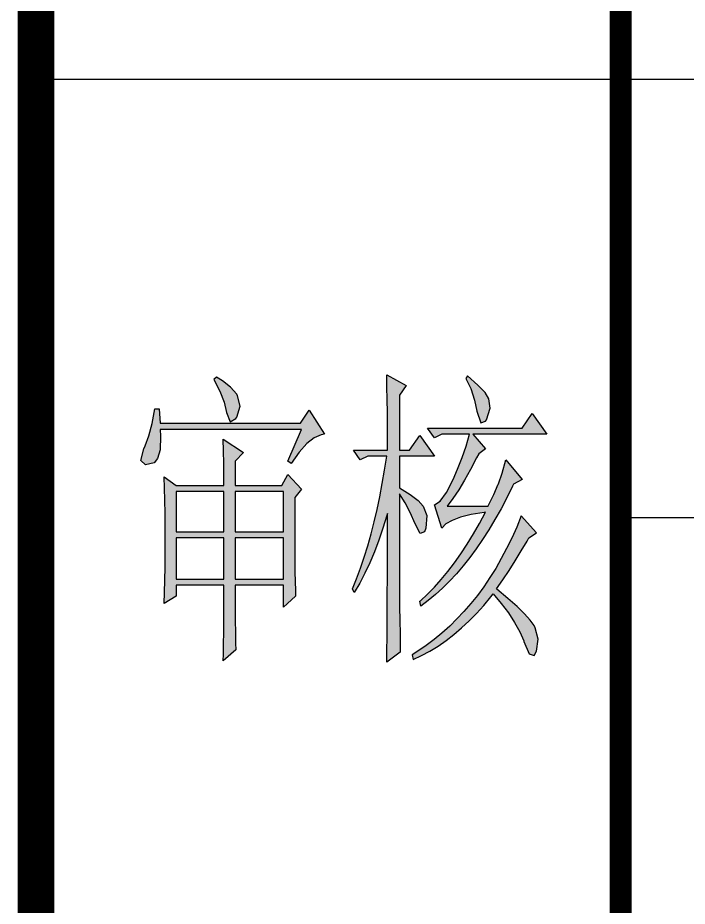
# Model space of a CAD drawing. Extents: x 575917 to 733065, y -270021 to -228021.
# Drawn here: x 715843 to 716667, y -267880 to -266785 of the extents above; entities that cross this region are included whole.
import ezdxf

# ---------------------------------------------------------------- set-up
doc = ezdxf.new("R2010")
doc.units = 0
doc.header["$LTSCALE"] = 1000
doc.header["$MEASUREMENT"] = 0
doc.layers.add('1', color=3, linetype='CONTINUOUS')

msp = doc.modelspace()

# ---------------------------------------------------------------- hatches: boundary and pattern name
at = {"layer": '1'}
h = msp.add_hatch(color=256, dxfattribs=at)
h.paths.add_polyline_path([(716380.2, -267545.2), (716389.6, -267537), (716398.9, -267528.3), (716408.1, -267519.1), (716416.9, -267509.2), (716425.6, -267498.6), (716428.5, -267495.1), (716438.5, -267506.9), (716447.4, -267518.6), (716454.9, -267530.2), (716461.1, -267541.7), (716466.1, -267553), (716466.2, -267553.6), (716472.9, -267568.8), (716478.8, -267570.8), (716482, -267565.6), (716483.9, -267551), (716480.3, -267537), (716478.8, -267534.1), (716473.9, -267527.5), (716466.9, -267519.8), (716457.8, -267510.8), (716446.5, -267500.6), (716433, -267489.3), (716432.6, -267489), (716440.4, -267477.7), (716448.1, -267466.1), (716455.6, -267454.2), (716463, -267442.2), (716470.3, -267430), (716472.4, -267426.1), (716482, -267420), (716463, -267399.1), (716457.4, -267412.9), (716451.4, -267426.3), (716445, -267439.2), (716438.5, -267451.6), (716431.6, -267463.7), (716424.4, -267475.1), (716416.9, -267486.3), (716409.1, -267496.9), (716401, -267507), (716392.5, -267516.7), (716383.8, -267526), (716374.9, -267534.9), (716365.4, -267543.3), (716355.9, -267551.2), (716346, -267558.6), (716335.7, -267565.6), (716328.7, -267570.1), (716329.8, -267576), (716340.3, -267571.1), (716350.5, -267565.6), (716360.6, -267559.4), (716370.5, -267552.5)])
h.paths.add_polyline_path([(716383.1, -267470.2), (716374.7, -267479.3), (716366.2, -267487.9), (716357.3, -267495.9), (716348.3, -267503.2), (716339.2, -267510.1), (716338.2, -267504.1), (716338.8, -267503.5), (716347.5, -267495.4), (716356, -267486.7), (716364.4, -267477.4), (716372.5, -267467.4), (716380.7, -267456.8), (716388.6, -267445.7), (716396.5, -267433.8), (716404.1, -267421.3), (716411.7, -267408.3), (716418.9, -267394.6), (716417.3, -267394.8), (716401.2, -267397.5), (716388.1, -267400.7), (716377.8, -267404.7), (716370.2, -267409), (716365.4, -267414.1), (716356, -267385.5), (716363.3, -267380.7), (716370.9, -267370.3), (716379.1, -267354), (716384.7, -267341.3), (716390.2, -267327.2), (716395, -267313), (716399.1, -267298.5), (716365.4, -267298.5), (716356, -267303), (716347.6, -267291.1), (716464.2, -267291.1), (716476.6, -267273.1), (716494.5, -267298.5), (716403.3, -267298.5), (716418.9, -267316.6), (716410.7, -267322.6), (716408.1, -267327.7), (716400.7, -267341.9), (716393.3, -267354.9), (716386, -267366.8), (716378.9, -267377.5), (716371.8, -267387.1), (716422.1, -267387.1), (716422.4, -267386.7), (716429.1, -267372.6), (716434.7, -267360.1), (716435, -267359.4), (716439.4, -267346.2), (716444.2, -267330.1), (716464.2, -267354), (716453.6, -267360.1), (716452.4, -267362.6), (716445.3, -267376.8), (716438.1, -267390.4), (716430.7, -267403.5), (716423.3, -267416.1), (716415.5, -267428), (716407.6, -267439.5), (716399.7, -267450.2), (716391.5, -267460.5)])
h.paths.add_polyline_path([(716110.5, -267331.6), (716110.5, -267361.6), (716168.2, -267361.6), (716175.6, -267348.1), (716192.3, -267366.1), (716184, -267376.5), (716184, -267434.7), (716184.2, -267452.4), (716184.3, -267467.6), (716184.5, -267480.3), (716184.8, -267490.5), (716185.1, -267498), (716170.3, -267511.5), (716170.3, -267484.5), (716110.5, -267484.5), (716110.5, -267507.5), (716110.7, -267527.2), (716111, -267543.3), (716111.3, -267555.6), (716111.5, -267564), (716095.9, -267577.6), (716096.2, -267569.2), (716096.5, -267556.9), (716096.6, -267542.3), (716096.8, -267525.3), (716096.9, -267506.1), (716096.9, -267484.5), (716038.2, -267484.5), (716038.2, -267498), (716023.4, -267507), (716023.8, -267493.2), (716024.1, -267478), (716024.4, -267462.1), (716024.4, -267445.3), (716024.6, -267427.6), (716024.6, -267413.2), (716024.4, -267396), (716024.1, -267379.7), (716023.8, -267364.8), (716023.4, -267351.1), (716038.2, -267361.6), (716096.9, -267361.6), (716096.9, -267351.3), (716096.8, -267334.3), (716096.3, -267318.8), (716095.9, -267304.6), (716121, -267321.1)])
h.paths.add_polyline_path([(716017.2, -267267.1), (716018.2, -267285), (716191.3, -267285), (716201.9, -267268.6), (716220.7, -267298.5), (716216.5, -267299.1), (716208.1, -267302.7), (716199.1, -267309.8), (716189.7, -267320.4), (716179.8, -267334.6), (716175.6, -267331.6), (716192.3, -267292.6), (716018.2, -267292.6), (716018.8, -267300.7), (716018.2, -267317.8), (716015.1, -267328.5), (716010.9, -267333.5), (716000.3, -267336.1), (715994.7, -267330.7), (715998.3, -267316.6), (716000, -267312.7), (716004.5, -267300.4), (716008.5, -267285.2), (716011.9, -267267.1)])
h.paths.add_polyline_path([(716170.3, -267426.1), (716110.5, -267426.1), (716110.5, -267477), (716170.3, -267477)], flags=16)
h.paths.add_polyline_path([(716170.3, -267369.1), (716110.5, -267369.1), (716110.5, -267418.6), (716170.3, -267418.6)], flags=16)
h.paths.add_polyline_path([(716038.2, -267418.6), (716096.9, -267418.6), (716096.9, -267369.1), (716038.2, -267369.1)], flags=16)
h.paths.add_polyline_path([(716038.2, -267477), (716096.9, -267477), (716096.9, -267426.1), (716038.2, -267426.1)], flags=16)
h.paths.add_polyline_path([(716112.7, -267277.6), (716116.8, -267263.9), (716113.7, -267251), (716112.7, -267249.1), (716105, -267240.4), (716095.2, -267232.7), (716087.5, -267228), (716084.3, -267231.1), (716091.8, -267245.2), (716097, -267258.8), (716100.1, -267271.5), (716104.4, -267283.3), (716111.5, -267279.2)])
h.paths.add_polyline_path([(716419.1, -267282.3), (716420.1, -267280.5), (716424.6, -267266.2), (716423.1, -267255), (716418.4, -267247.2), (716409.7, -267237.8), (716396.9, -267226.6), (716394.9, -267229.6), (716400.8, -267242.1), (716405.5, -267256.3), (716408.5, -267270.1), (716413.1, -267284.3)])
h.paths.add_polyline_path([(716297.4, -267572.3), (716297.7, -267541.1), (716298, -267509.5), (716298, -267493.5), (716298.2, -267477.6), (716298.2, -267461.5), (716298.3, -267445.3), (716298.3, -267396.1), (716297.6, -267398.7), (716292.6, -267414.1), (716287.6, -267429), (716282.1, -267443.2), (716276.4, -267456.7), (716270.3, -267469.6), (716264.1, -267481.9), (716257.4, -267493.5), (716255.4, -267489), (716260.3, -267476.6), (716265.1, -267463.4), (716269.6, -267449.7), (716273.9, -267435.7), (716278, -267421.2), (716281.8, -267406.4), (716285.4, -267391), (716288.7, -267375.4), (716291.8, -267359.1), (716294.7, -267342.6), (716297.3, -267325.6), (716274.2, -267325.6), (716264.8, -267330.1), (716256.4, -267318.1), (716298.3, -267318.1), (716298.3, -267287.8), (716298.2, -267271.5), (716297.9, -267255.7), (716297.6, -267240.2), (716297.3, -267225.1), (716321.4, -267238.6), (716313.1, -267250.5), (716313.1, -267318.1), (716325.6, -267318.1), (716338.2, -267300.1), (716356, -267325.6), (716313.1, -267325.6), (716313.1, -267364.6), (716313.2, -267364.6), (716326.1, -267372.5), (716335.9, -267380), (716342.4, -267387.1), (716346.7, -267398.6), (716345.6, -267414.1), (716343.8, -267418.6), (716338.5, -267420.9), (716331.9, -267408.1), (716326.7, -267395.5), (716320.2, -267382.8), (716313.1, -267372), (716313.1, -267511.8), (716313.4, -267526.9), (716313.7, -267545.3), (716314.1, -267567), (716297.3, -267579.1), (716297.4, -267572.3)])

# ---------------------------------------------------------------- linework, layer by layer
for p, q in [((715865.4, -263871.9), (715865.4, -269021.2)), ((715865.4, -266861.2), (721265.4, -266861.2)), ((716585.4, -267401.2), (721265.4, -267401.2))]:
    msp.add_line(p, q, dxfattribs=at)
at = {"layer": '1', "const_width": 45}
msp.add_lwpolyline([(715865.4, -263801.6), (732065.4, -263801.6), (732065.4, -269021.2), (715865.4, -269021.2)], close=True, dxfattribs=at)
at = {"layer": '1', "const_width": 27}
msp.add_lwpolyline([(716585.4, -265241.2), (716585.4, -269021.2)], dxfattribs=at)
at = {"layer": '1'}
for points in [[(716112.7, -267277.6), (716116.8, -267263.9), (716113.7, -267251), (716112.7, -267249.1), (716105, -267240.4), (716095.2, -267232.7), (716087.5, -267228), (716084.3, -267231.1), (716091.8, -267245.2), (716097, -267258.8), (716100.1, -267271.5), (716104.4, -267283.3), (716111.5, -267279.2)], [(716419.1, -267282.3), (716420.1, -267280.5), (716424.6, -267266.2), (716423.1, -267255), (716418.4, -267247.2), (716409.7, -267237.8), (716396.9, -267226.6), (716394.9, -267229.6), (716400.8, -267242.1), (716405.5, -267256.3), (716408.5, -267270.1), (716413.1, -267284.3)], [(716017.2, -267267.1), (716018.2, -267285), (716191.3, -267285), (716201.9, -267268.6), (716220.7, -267298.5), (716216.5, -267299.1), (716208.1, -267302.7), (716199.1, -267309.8), (716189.7, -267320.4), (716179.8, -267334.6), (716175.6, -267331.6), (716192.3, -267292.6), (716018.2, -267292.6), (716018.8, -267300.7), (716018.2, -267317.8), (716015.1, -267328.5), (716010.9, -267333.5), (716000.3, -267336.1), (715994.7, -267330.7), (715998.3, -267316.6), (716000, -267312.7), (716004.5, -267300.4), (716008.5, -267285.2), (716011.9, -267267.1)], [(716383.1, -267470.2), (716374.7, -267479.3), (716366.2, -267487.9), (716357.3, -267495.9), (716348.3, -267503.2), (716339.2, -267510.1), (716338.2, -267504.1), (716338.8, -267503.5), (716347.5, -267495.4), (716356, -267486.7), (716364.4, -267477.4), (716372.5, -267467.4), (716380.7, -267456.8), (716388.6, -267445.7), (716396.5, -267433.8), (716404.1, -267421.3), (716411.7, -267408.3), (716418.9, -267394.6), (716417.3, -267394.8), (716401.2, -267397.5), (716388.1, -267400.7), (716377.8, -267404.7), (716370.2, -267409), (716365.4, -267414.1), (716356, -267385.5), (716363.3, -267380.7), (716370.9, -267370.3), (716379.1, -267354), (716384.7, -267341.3), (716390.2, -267327.2), (716395, -267313), (716399.1, -267298.5), (716365.4, -267298.5), (716356, -267303), (716347.6, -267291.1), (716464.2, -267291.1), (716476.6, -267273.1), (716494.5, -267298.5), (716403.3, -267298.5), (716418.9, -267316.6), (716410.7, -267322.6), (716408.1, -267327.7), (716400.7, -267341.9), (716393.3, -267354.9), (716386, -267366.8), (716378.9, -267377.5), (716371.8, -267387.1), (716422.1, -267387.1), (716422.4, -267386.7), (716429.1, -267372.6), (716434.7, -267360.1), (716435, -267359.4), (716439.4, -267346.2), (716444.2, -267330.1), (716464.2, -267354), (716453.6, -267360.1), (716452.4, -267362.6), (716445.3, -267376.8), (716438.1, -267390.4), (716430.7, -267403.5), (716423.3, -267416.1), (716415.5, -267428), (716407.6, -267439.5), (716399.7, -267450.2), (716391.5, -267460.5)], [(716110.5, -267331.6), (716110.5, -267361.6), (716168.2, -267361.6), (716175.6, -267348.1), (716192.3, -267366.1), (716184, -267376.5), (716184, -267434.7), (716184.2, -267452.4), (716184.3, -267467.6), (716184.5, -267480.3), (716184.8, -267490.5), (716185.1, -267498), (716170.3, -267511.5), (716170.3, -267484.5), (716110.5, -267484.5), (716110.5, -267507.5), (716110.7, -267527.2), (716111, -267543.3), (716111.3, -267555.6), (716111.5, -267564), (716095.9, -267577.6), (716096.2, -267569.2), (716096.5, -267556.9), (716096.6, -267542.3), (716096.8, -267525.3), (716096.9, -267506.1), (716096.9, -267484.5), (716038.2, -267484.5), (716038.2, -267498), (716023.4, -267507), (716023.8, -267493.2), (716024.1, -267478), (716024.4, -267462.1), (716024.4, -267445.3), (716024.6, -267427.6), (716024.6, -267413.2), (716024.4, -267396), (716024.1, -267379.7), (716023.8, -267364.8), (716023.4, -267351.1), (716038.2, -267361.6), (716096.9, -267361.6), (716096.9, -267351.3), (716096.8, -267334.3), (716096.3, -267318.8), (716095.9, -267304.6), (716121, -267321.1)], [(716038.2, -267418.6), (716096.9, -267418.6), (716096.9, -267369.1), (716038.2, -267369.1)], [(716170.3, -267369.1), (716110.5, -267369.1), (716110.5, -267418.6), (716170.3, -267418.6)], [(716380.2, -267545.2), (716389.6, -267537), (716398.9, -267528.3), (716408.1, -267519.1), (716416.9, -267509.2), (716425.6, -267498.6), (716428.5, -267495.1), (716438.5, -267506.9), (716447.4, -267518.6), (716454.9, -267530.2), (716461.1, -267541.7), (716466.1, -267553), (716466.2, -267553.6), (716472.9, -267568.8), (716478.8, -267570.8), (716482, -267565.6), (716483.9, -267551), (716480.3, -267537), (716478.8, -267534.1), (716473.9, -267527.5), (716466.9, -267519.8), (716457.8, -267510.8), (716446.5, -267500.6), (716433, -267489.3), (716432.6, -267489), (716440.4, -267477.7), (716448.1, -267466.1), (716455.6, -267454.2), (716463, -267442.2), (716470.3, -267430), (716472.4, -267426.1), (716482, -267420), (716463, -267399.1), (716457.4, -267412.9), (716451.4, -267426.3), (716445, -267439.2), (716438.5, -267451.6), (716431.6, -267463.7), (716424.4, -267475.1), (716416.9, -267486.3), (716409.1, -267496.9), (716401, -267507), (716392.5, -267516.7), (716383.8, -267526), (716374.9, -267534.9), (716365.4, -267543.3), (716355.9, -267551.2), (716346, -267558.6), (716335.7, -267565.6), (716328.7, -267570.1), (716329.8, -267576), (716340.3, -267571.1), (716350.5, -267565.6), (716360.6, -267559.4), (716370.5, -267552.5)], [(716038.2, -267477), (716096.9, -267477), (716096.9, -267426.1), (716038.2, -267426.1)], [(716170.3, -267426.1), (716110.5, -267426.1), (716110.5, -267477), (716170.3, -267477)]]:
    msp.add_lwpolyline(points, close=True, dxfattribs=at)
msp.add_lwpolyline([(716297.4, -267572.3), (716297.7, -267541.1), (716298, -267509.5), (716298, -267493.5), (716298.2, -267477.6), (716298.2, -267461.5), (716298.3, -267445.3), (716298.3, -267396.1), (716297.6, -267398.7), (716292.6, -267414.1), (716287.6, -267429), (716282.1, -267443.2), (716276.4, -267456.7), (716270.3, -267469.6), (716264.1, -267481.9), (716257.4, -267493.5), (716255.4, -267489), (716260.3, -267476.6), (716265.1, -267463.4), (716269.6, -267449.7), (716273.9, -267435.7), (716278, -267421.2), (716281.8, -267406.4), (716285.4, -267391), (716288.7, -267375.4), (716291.8, -267359.1), (716294.7, -267342.6), (716297.3, -267325.6), (716274.2, -267325.6), (716264.8, -267330.1), (716256.4, -267318.1), (716298.3, -267318.1), (716298.3, -267287.8), (716298.2, -267271.5), (716297.9, -267255.7), (716297.6, -267240.2), (716297.3, -267225.1), (716321.4, -267238.6), (716313.1, -267250.5), (716313.1, -267318.1), (716325.6, -267318.1), (716338.2, -267300.1), (716356, -267325.6), (716313.1, -267325.6), (716313.1, -267364.6), (716313.2, -267364.6), (716326.1, -267372.5), (716335.9, -267380), (716342.4, -267387.1), (716346.7, -267398.6), (716345.6, -267414.1), (716343.8, -267418.6), (716338.5, -267420.9), (716331.9, -267408.1), (716326.7, -267395.5), (716320.2, -267382.8), (716313.1, -267372), (716313.1, -267511.8), (716313.4, -267526.9), (716313.7, -267545.3), (716314.1, -267567), (716297.3, -267579.1), (716297.4, -267572.3)], dxfattribs=at)

doc.saveas('drawing.dxf')
